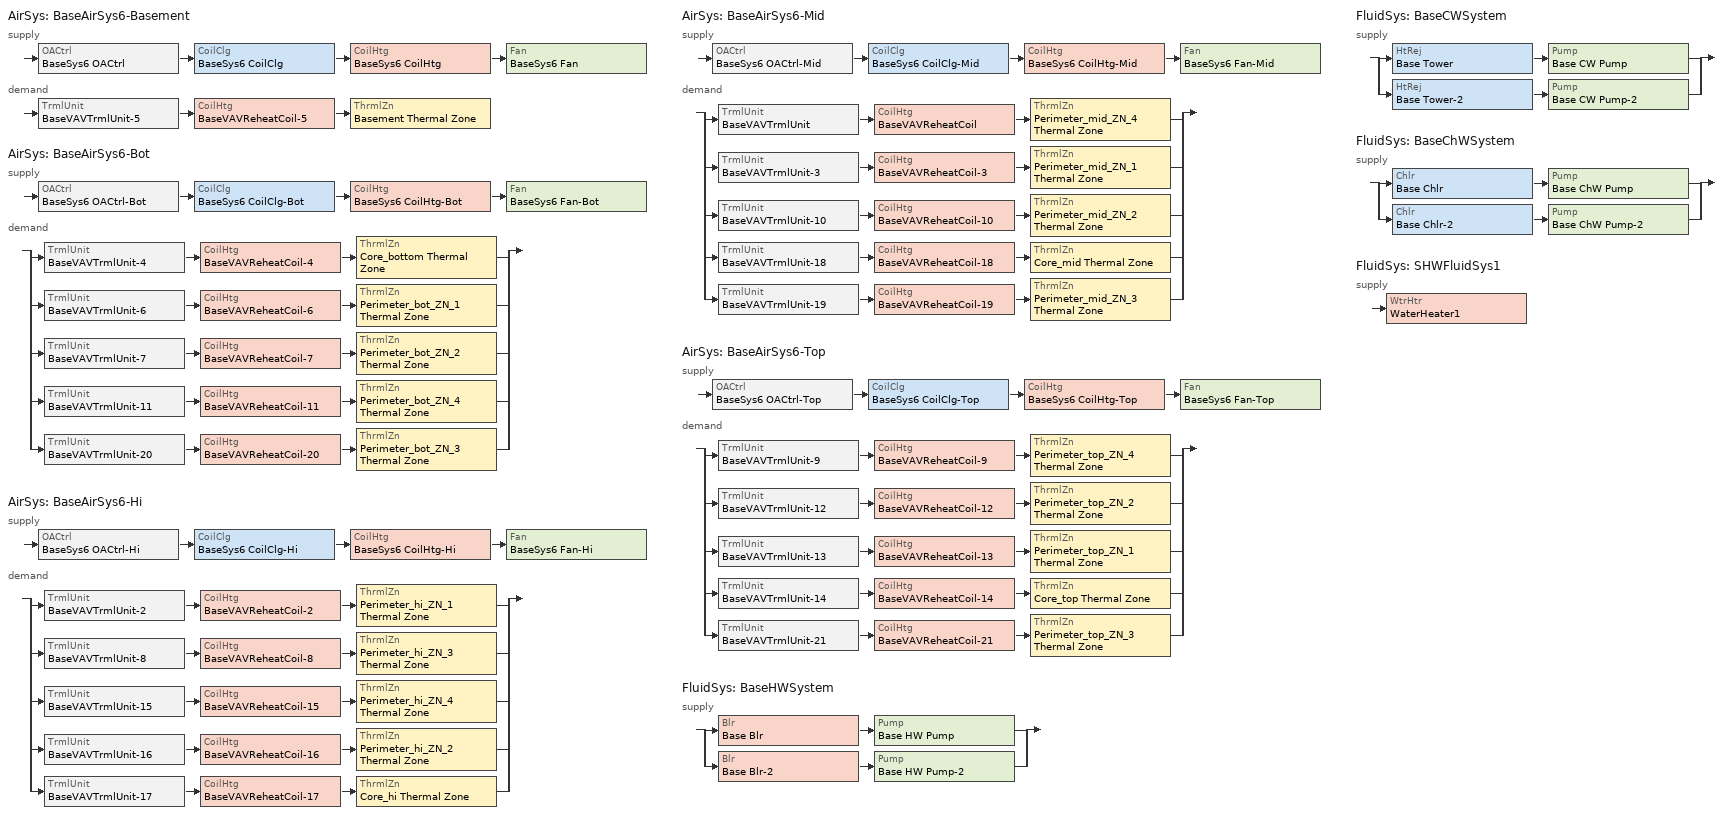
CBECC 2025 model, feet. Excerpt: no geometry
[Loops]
AirSys 'BaseAirSys6-Basement'
 supply: OACtrl 'BaseSys6 OACtrl' > CoilClg 'BaseSys6 CoilClg' > CoilHtg 'BaseSys6 CoilHtg' > Fan 'BaseSys6 Fan'
 demand: TrmlUnit 'BaseVAVTrmlUnit-5' > CoilHtg 'BaseVAVReheatCoil-5' > ThrmlZn 'Basement Thermal Zone'
AirSys 'BaseAirSys6-Bot'
 supply: OACtrl 'BaseSys6 OACtrl-Bot' > CoilClg 'BaseSys6 CoilClg-Bot' > CoilHtg 'BaseSys6 CoilHtg-Bot' > Fan 'BaseSys6 Fan-Bot'
 demand: split
  | TrmlUnit 'BaseVAVTrmlUnit-4' > CoilHtg 'BaseVAVReheatCoil-4' > ThrmlZn 'Core_bottom Thermal Zone'
  | TrmlUnit 'BaseVAVTrmlUnit-6' > CoilHtg 'BaseVAVReheatCoil-6' > ThrmlZn 'Perimeter_bot_ZN_1 Thermal Zone'
  | TrmlUnit 'BaseVAVTrmlUnit-7' > CoilHtg 'BaseVAVReheatCoil-7' > ThrmlZn 'Perimeter_bot_ZN_2 Thermal Zone'
  | TrmlUnit 'BaseVAVTrmlUnit-11' > CoilHtg 'BaseVAVReheatCoil-11' > ThrmlZn 'Perimeter_bot_ZN_4 Thermal Zone'
  | TrmlUnit 'BaseVAVTrmlUnit-20' > CoilHtg 'BaseVAVReheatCoil-20' > ThrmlZn 'Perimeter_bot_ZN_3 Thermal Zone'
AirSys 'BaseAirSys6-Hi'
 supply: OACtrl 'BaseSys6 OACtrl-Hi' > CoilClg 'BaseSys6 CoilClg-Hi' > CoilHtg 'BaseSys6 CoilHtg-Hi' > Fan 'BaseSys6 Fan-Hi'
 demand: split
  | TrmlUnit 'BaseVAVTrmlUnit-2' > CoilHtg 'BaseVAVReheatCoil-2' > ThrmlZn 'Perimeter_hi_ZN_1 Thermal Zone'
  | TrmlUnit 'BaseVAVTrmlUnit-8' > CoilHtg 'BaseVAVReheatCoil-8' > ThrmlZn 'Perimeter_hi_ZN_3 Thermal Zone'
  | TrmlUnit 'BaseVAVTrmlUnit-15' > CoilHtg 'BaseVAVReheatCoil-15' > ThrmlZn 'Perimeter_hi_ZN_4 Thermal Zone'
  | TrmlUnit 'BaseVAVTrmlUnit-16' > CoilHtg 'BaseVAVReheatCoil-16' > ThrmlZn 'Perimeter_hi_ZN_2 Thermal Zone'
  | TrmlUnit 'BaseVAVTrmlUnit-17' > CoilHtg 'BaseVAVReheatCoil-17' > ThrmlZn 'Core_hi Thermal Zone'
AirSys 'BaseAirSys6-Mid'
 supply: OACtrl 'BaseSys6 OACtrl-Mid' > CoilClg 'BaseSys6 CoilClg-Mid' > CoilHtg 'BaseSys6 CoilHtg-Mid' > Fan 'BaseSys6 Fan-Mid'
 demand: split
  | TrmlUnit 'BaseVAVTrmlUnit' > CoilHtg 'BaseVAVReheatCoil' > ThrmlZn 'Perimeter_mid_ZN_4 Thermal Zone'
  | TrmlUnit 'BaseVAVTrmlUnit-3' > CoilHtg 'BaseVAVReheatCoil-3' > ThrmlZn 'Perimeter_mid_ZN_1 Thermal Zone'
  | TrmlUnit 'BaseVAVTrmlUnit-10' > CoilHtg 'BaseVAVReheatCoil-10' > ThrmlZn 'Perimeter_mid_ZN_2 Thermal Zone'
  | TrmlUnit 'BaseVAVTrmlUnit-18' > CoilHtg 'BaseVAVReheatCoil-18' > ThrmlZn 'Core_mid Thermal Zone'
  | TrmlUnit 'BaseVAVTrmlUnit-19' > CoilHtg 'BaseVAVReheatCoil-19' > ThrmlZn 'Perimeter_mid_ZN_3 Thermal Zone'
AirSys 'BaseAirSys6-Top'
 supply: OACtrl 'BaseSys6 OACtrl-Top' > CoilClg 'BaseSys6 CoilClg-Top' > CoilHtg 'BaseSys6 CoilHtg-Top' > Fan 'BaseSys6 Fan-Top'
 demand: split
  | TrmlUnit 'BaseVAVTrmlUnit-9' > CoilHtg 'BaseVAVReheatCoil-9' > ThrmlZn 'Perimeter_top_ZN_4 Thermal Zone'
  | TrmlUnit 'BaseVAVTrmlUnit-12' > CoilHtg 'BaseVAVReheatCoil-12' > ThrmlZn 'Perimeter_top_ZN_2 Thermal Zone'
  | TrmlUnit 'BaseVAVTrmlUnit-13' > CoilHtg 'BaseVAVReheatCoil-13' > ThrmlZn 'Perimeter_top_ZN_1 Thermal Zone'
  | TrmlUnit 'BaseVAVTrmlUnit-14' > CoilHtg 'BaseVAVReheatCoil-14' > ThrmlZn 'Core_top Thermal Zone'
  | TrmlUnit 'BaseVAVTrmlUnit-21' > CoilHtg 'BaseVAVReheatCoil-21' > ThrmlZn 'Perimeter_top_ZN_3 Thermal Zone'
FluidSys 'BaseHWSystem'
 supply: split
  | Blr 'Base Blr' > Pump 'Base HW Pump'
  | Blr 'Base Blr-2' > Pump 'Base HW Pump-2'
FluidSys 'BaseCWSystem'
 supply: split
  | HtRej 'Base Tower' > Pump 'Base CW Pump'
  | HtRej 'Base Tower-2' > Pump 'Base CW Pump-2'
FluidSys 'BaseChWSystem'
 supply: split
  | Chlr 'Base Chlr' > Pump 'Base ChW Pump'
  | Chlr 'Base Chlr-2' > Pump 'Base ChW Pump-2'
FluidSys 'SHWFluidSys1'
 supply: WtrHtr 'WaterHeater1'
[AirSys] Type=VAV; CtrlSysType=DDCToZone; ReheatCtrlMthd=DualMaximum; OptStart=1; ClgCtrl=WarmestResetFlowFirst
Name | AirFlowPerSqFt | AirFlowPerTon | Cnt
BaseAirSys6-Basement | 0.754 | 706
BaseAirSys6-Bot | 0.964 | 536.8
BaseAirSys6-Hi | 1.049 | 358.4 | 5
BaseAirSys6-Mid | 1.049 | 375.8 | 5
BaseAirSys6-Top | 1.018 | 341
[AirSeg] Path=Ducted
Name | Sys | Type
BaseSys6 SupAirSeg | BaseAirSys6-Basement | Supply
BaseSys6 RetAirSeg | BaseAirSys6-Basement | Return
BaseSys6 SupAirSeg-Bot | BaseAirSys6-Bot | Supply
BaseSys6 RetAirSeg-Bot | BaseAirSys6-Bot | Return
BaseSys6 SupAirSeg-Hi | BaseAirSys6-Hi | Supply
BaseSys6 RetAirSeg-Hi | BaseAirSys6-Hi | Return
BaseSys6 SupAirSeg-Mid | BaseAirSys6-Mid | Supply
BaseSys6 RetAirSeg-Mid | BaseAirSys6-Mid | Return
BaseSys6 SupAirSeg-Top | BaseAirSys6-Top | Supply
BaseSys6 RetAirSeg-Top | BaseAirSys6-Top | Return
[CoilClg] Type=ChilledWater; FluidSegInRef=BaseChWPrimSupSeg; FluidSegOutRef=BaseChWPrimRetSeg
Name | Sys
BaseSys6 CoilClg | BaseAirSys6-Basement
BaseSys6 CoilClg-Bot | BaseAirSys6-Bot
BaseSys6 CoilClg-Hi | BaseAirSys6-Hi
BaseSys6 CoilClg-Mid | BaseAirSys6-Mid
BaseSys6 CoilClg-Top | BaseAirSys6-Top
[CoilHtg] Type=HotWater; FluidSegInRef=BaseHWPrimSupSeg; FluidSegOutRef=BaseHWPrimRetSeg
Name | Sys | CapTotNetRtd
BaseSys6 CoilHtg | BaseAirSys6-Basement | 354000
BaseVAVReheatCoil-5 | BaseAirSys6-Basement | 61000
BaseSys6 CoilHtg-Bot; BaseVAVReheatCoil-4; BaseVAVReheatCoil-6; BaseVAVReheatCoil-7; BaseVAVReheatCoil-11; BaseVAVReheatCoil-20 | BaseAirSys6-Bot
BaseSys6 CoilHtg-Hi; BaseVAVReheatCoil-2; BaseVAVReheatCoil-8; BaseVAVReheatCoil-15; BaseVAVReheatCoil-16; BaseVAVReheatCoil-17 | BaseAirSys6-Hi
BaseSys6 CoilHtg-Mid; BaseVAVReheatCoil; BaseVAVReheatCoil-3; BaseVAVReheatCoil-10; BaseVAVReheatCoil-18; BaseVAVReheatCoil-19 | BaseAirSys6-Mid
BaseSys6 CoilHtg-Top; BaseVAVReheatCoil-9; BaseVAVReheatCoil-12; BaseVAVReheatCoil-13; BaseVAVReheatCoil-14; BaseVAVReheatCoil-21 | BaseAirSys6-Top
[Fan] CtrlMthd=VariableSpeedDrive
Name | Sys
BaseSys6 Fan | BaseAirSys6-Basement
BaseSys6 Fan-Bot | BaseAirSys6-Bot
BaseSys6 Fan-Hi | BaseAirSys6-Hi
BaseSys6 Fan-Mid | BaseAirSys6-Mid
BaseSys6 Fan-Top | BaseAirSys6-Top
[TrmlUnit] Type=VAVReheatBox
Name | Sys | ZnServedRef | PriAirSegRef | PriAirFlowMax
BaseVAVTrmlUnit-5 | BaseAirSys6-Basement | Basement Thermal Zone | BaseSys6 SupAirSeg
BaseVAVTrmlUnit-4 | BaseAirSys6-Bot | Core_bottom Thermal Zone | BaseSys6 SupAirSeg-Bot
BaseVAVTrmlUnit-6 | BaseAirSys6-Bot | Perimeter_bot_ZN_1 Thermal Zone | BaseSys6 SupAirSeg-Bot
BaseVAVTrmlUnit-7 | BaseAirSys6-Bot | Perimeter_bot_ZN_2 Thermal Zone | BaseSys6 SupAirSeg-Bot
BaseVAVTrmlUnit-11 | BaseAirSys6-Bot | Perimeter_bot_ZN_4 Thermal Zone | BaseSys6 SupAirSeg-Bot
BaseVAVTrmlUnit-20 | BaseAirSys6-Bot | Perimeter_bot_ZN_3 Thermal Zone | BaseSys6 SupAirSeg-Bot
BaseVAVTrmlUnit-2 | BaseAirSys6-Hi | Perimeter_hi_ZN_1 Thermal Zone | BaseSys6 SupAirSeg-Hi
BaseVAVTrmlUnit-8 | BaseAirSys6-Hi | Perimeter_hi_ZN_3 Thermal Zone | BaseSys6 SupAirSeg-Hi
BaseVAVTrmlUnit-15 | BaseAirSys6-Hi | Perimeter_hi_ZN_4 Thermal Zone | BaseSys6 SupAirSeg-Hi
BaseVAVTrmlUnit-16 | BaseAirSys6-Hi | Perimeter_hi_ZN_2 Thermal Zone | BaseSys6 SupAirSeg-Hi
BaseVAVTrmlUnit-17 | BaseAirSys6-Hi | Core_hi Thermal Zone | BaseSys6 SupAirSeg-Hi
BaseVAVTrmlUnit | BaseAirSys6-Mid | Perimeter_mid_ZN_4 Thermal Zone | BaseSys6 SupAirSeg-Mid
BaseVAVTrmlUnit-3 | BaseAirSys6-Mid | Perimeter_mid_ZN_1 Thermal Zone | BaseSys6 SupAirSeg-Mid
BaseVAVTrmlUnit-10 | BaseAirSys6-Mid | Perimeter_mid_ZN_2 Thermal Zone | BaseSys6 SupAirSeg-Mid
BaseVAVTrmlUnit-18 | BaseAirSys6-Mid | Core_mid Thermal Zone | BaseSys6 SupAirSeg-Mid
BaseVAVTrmlUnit-19 | BaseAirSys6-Mid | Perimeter_mid_ZN_3 Thermal Zone | BaseSys6 SupAirSeg-Mid
BaseVAVTrmlUnit-9 | BaseAirSys6-Top | Perimeter_top_ZN_4 Thermal Zone | BaseSys6 SupAirSeg-Top | 2750
BaseVAVTrmlUnit-12 | BaseAirSys6-Top | Perimeter_top_ZN_2 Thermal Zone | BaseSys6 SupAirSeg-Top
BaseVAVTrmlUnit-13 | BaseAirSys6-Top | Perimeter_top_ZN_1 Thermal Zone | BaseSys6 SupAirSeg-Top
BaseVAVTrmlUnit-14 | BaseAirSys6-Top | Core_top Thermal Zone | BaseSys6 SupAirSeg-Top
BaseVAVTrmlUnit-21 | BaseAirSys6-Top | Perimeter_top_ZN_3 Thermal Zone | BaseSys6 SupAirSeg-Top
[OACtrl] EconoCtrlMthd=DifferentialDryBulb; EconoIntegration=Integrated
Name | Sys | AirSegSupRef | AirSegRetRef
BaseSys6 OACtrl | BaseAirSys6-Basement | BaseSys6 SupAirSeg | BaseSys6 RetAirSeg
BaseSys6 OACtrl-Bot | BaseAirSys6-Bot | BaseSys6 SupAirSeg-Bot | BaseSys6 RetAirSeg-Bot
BaseSys6 OACtrl-Hi | BaseAirSys6-Hi | BaseSys6 SupAirSeg-Hi | BaseSys6 RetAirSeg-Hi
BaseSys6 OACtrl-Mid | BaseAirSys6-Mid | BaseSys6 SupAirSeg-Mid | BaseSys6 RetAirSeg-Mid
BaseSys6 OACtrl-Top | BaseAirSys6-Top | BaseSys6 SupAirSeg-Top | BaseSys6 RetAirSeg-Top
[FluidSys]
BaseHWSystem: Type=HotWater
BaseCWSystem: Type=CondenserWater; DsgnSupWtrTemp=81.8; DsgnSupWtrDelT=10; TempCtrl=Fixed; FixedSupTemp=70
BaseChWSystem: Type=ChilledWater; CtrlType=DDC
SHWFluidSys1: Type=ServiceHotWater
[FluidSeg]
Name | Sys | Type | Src
BaseHWPrimSupSeg | BaseHWSystem | PrimarySupply
BaseHWPrimRetSeg | BaseHWSystem | PrimaryReturn
BaseCWPrimSupSeg | BaseCWSystem | PrimarySupply
BaseCWPrimRetSeg | BaseCWSystem | PrimaryReturn
BaseChWPrimSupSeg | BaseChWSystem | PrimarySupply
BaseChWPrimRetSeg | BaseChWSystem | PrimaryReturn
SHWSupply1 | SHWFluidSys1 | PrimarySupply
SHWMakeup1 | SHWFluidSys1 | MakeupFluid | MunicipalWater
[Blr] Sys=BaseHWSystem; Type=HotWater; FuelSrc=Gas; DraftType=MechanicalNoncondensing; FluidSegInRef=BaseHWPrimRetSeg; FluidSegOutRef=BaseHWPrimSupSeg; CapRtd=2.88723e+06; ThrmlEff=0.82
Base Blr; Base Blr-2
[Pump]
Name | Sys | SpdCtrl | OperCtrl
Base HW Pump | BaseHWSystem | ConstantSpeed
Base HW Pump-2 | BaseHWSystem | ConstantSpeed | OnDemand
Base CW Pump; Base CW Pump-2 | BaseCWSystem | ConstantSpeed | OnDemand
Base ChW Pump; Base ChW Pump-2 | BaseChWSystem | VariableSpeed | OnDemand
[HtRej] Sys=BaseCWSystem; Type=OpenTower; FanType=Axial; ModCtrl=VariableSpeedDrive; FluidSegInRef=BaseCWPrimRetSeg; FluidSegOutRef=BaseCWPrimSupSeg; CellCnt=1; CapRtd=6.15176e+06; TotFanHP=20.4981; AirFlowCap=85270.6; WtrFlowCap=1229.88; LowSpdAirFlowRat=0.5; MinSpdRat=0.5
Base Tower; Base Tower-2
[Chlr] Sys=BaseChWSystem; Type=Centrifugal; FuelSrc=Electric; CndsrType=Fluid; CndsrFluidSegInRef=BaseCWPrimSupSeg; CndsrFluidSegOutRef=BaseCWPrimRetSeg; EvapFluidSegInRef=BaseChWPrimRetSeg; EvapFluidSegOutRef=BaseChWPrimSupSeg; CapRtd=5.2688e+06; KwPerTon=0.585; IPLVKwPerTon=0.38
Base Chlr; Base Chlr-2
[WtrHtr]
WaterHeater1: Sys=SHWFluidSys1; FluidSegOutRef=SHWSupply1; FluidSegMakeupRef=SHWMakeup1; StorCap=500; EF=0.77; ThrmlEff=0.85; CapRtd=365000
